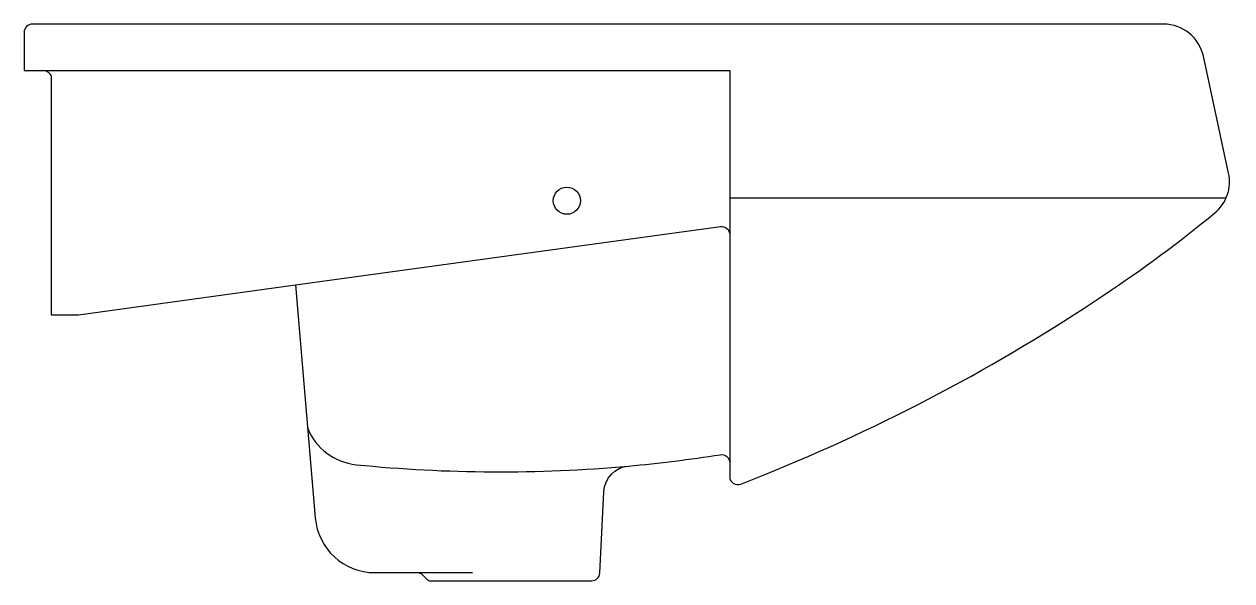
# Model space of a CAD drawing. Extents: x -833.744 to -833.299, y 507.133 to 507.338.
import ezdxf

# ---------------------------------------------------------------- set-up
doc = ezdxf.new("R2010")
doc.units = 0
doc.header["$LTSCALE"] = 50
doc.header["$MEASUREMENT"] = 0
doc.layers.add('A-PECAS', color=2, linetype='CONTINUOUS')
doc.layers.add('ESC1-50', color=1, linetype='CONTINUOUS')

# ---------------------------------------------------------------- blocks, each defined once
blk = doc.blocks.new('L-82-D')
at = {"layer": 'A-PECAS'}
blk.add_lwpolyline([(0.013, 0.82, 0.414214), (0.01, 0.817), (0.01, 0.803), (0.017, 0.803, -0.414214), (0.02, 0.8), (0.02, 0.713), (0.03, 0.713), (0.11, 0.72405), (0.11729, 0.63818, 0.389617), (0.13921, 0.61805), (0.15517, 0.61805, -0.198912), (0.15659, 0.61746), (0.15841, 0.61563, 0.198912), (0.15983, 0.61505), (0.21915, 0.61505, 0.399656), (0.22214, 0.6179), (0.22364, 0.64786, -0.373673), (0.23273, 0.65732, 0.016147), (0.26654, 0.66149, -0.460374), (0.27, 0.65853), (0.27, 0.65343, 0.530598), (0.27411, 0.65065), (0.28274, 0.6541, 0.051711), (0.40806, 0.72038, 0.02528), (0.44873, 0.75043, 0.281387), (0.45387, 0.7652), (0.44456, 0.80818, 0.353013), (0.4299, 0.82)], format="xyb", close=True, dxfattribs=at)
at = {"layer": 'ESC1-50'}
for points in [[(0.017, 0.803), (0.27, 0.803), (0.27, 0.746), (0.27, 0.74256), (0.27, 0.65853)], [(0.27, 0.756), (0.45295, 0.756)], [(0.15517, 0.61805), (0.17517, 0.61805)]]:
    blk.add_lwpolyline(points, dxfattribs=at)
for points in [[(0.11, 0.72405), (0.26659, 0.74553, -0.454741), (0.27, 0.74256)], [(0.11448, 0.67123, 0.27879), (0.13236, 0.65781, 0.047664), (0.23273, 0.65732, 0.065528)]]:
    blk.add_lwpolyline(points, format="xyb", dxfattribs=at)
blk.add_circle((0.21, 0.755), 0.005, dxfattribs=at)

msp = doc.modelspace()

# ---------------------------------------------------------------- block references
at = {"layer": 'A-PECAS'}
msp.add_blockref('L-82-D', (-833.75432, 506.51838), dxfattribs=at)

doc.saveas('drawing.dxf')
